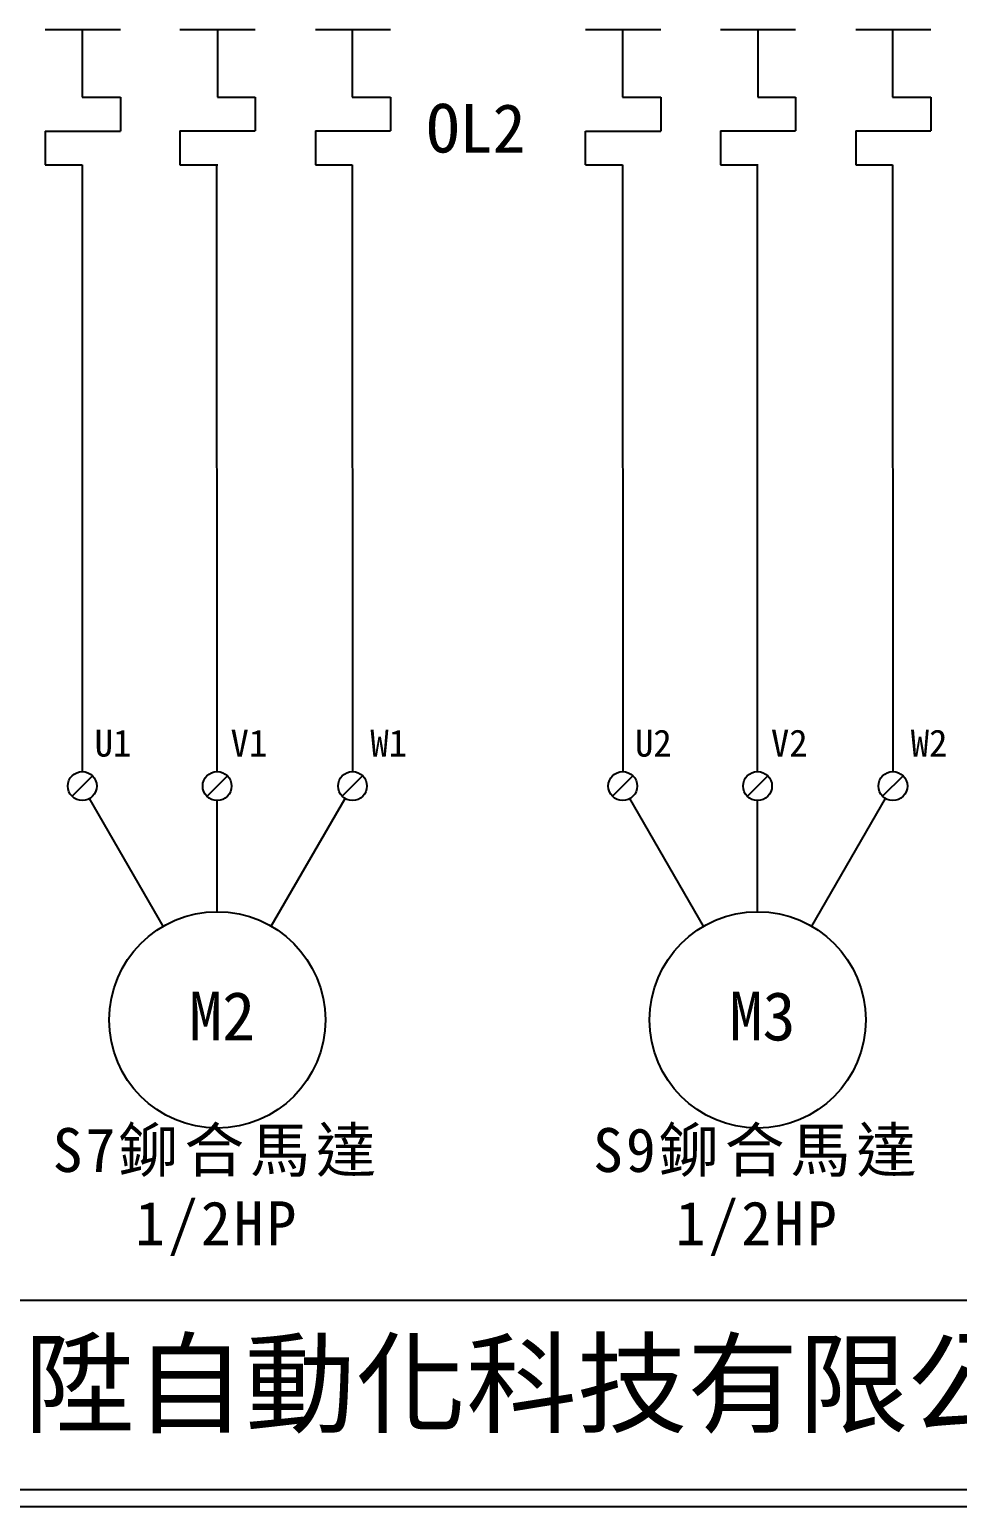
# Model space of a CAD drawing. Extents: x 10 to 297, y 3 to 207.
# Drawn here: x 57.2 to 125.9, y 3 to 112.2 of the extents above; entities that cross this region are included whole.
import ezdxf

# ---------------------------------------------------------------- set-up
doc = ezdxf.new("R2010")
doc.units = 0
doc.layers.get('0').update_dxf_attribs({"linetype": 'CONTINUOUS'})
doc.layers.add('圖框層', color=7, linetype='CONTINUOUS')
doc.layers.add('標尺寸層', color=3, linetype='CONTINUOUS')
doc.styles.add('STSL', font='kaiu.ttf')
doc.styles.add('標楷體', font='kaiu.ttf')

msp = doc.modelspace()

# ---------------------------------------------------------------- linework, layer by layer
for p, q in [((81.08, 112.24), (81.08, 107.25)), ((121.08, 112.24), (121.08, 107.25)), ((81.08, 102.25), (81.1, 57.36)), ((121.08, 102.25), (121.1, 57.36)), ((61.85, 57.05), (60.34, 55.53)), ((71.84, 57.04), (70.33, 55.53)), ((81.85, 57.05), (80.34, 55.53)), ((101.85, 57.05), (100.34, 55.53)), ((111.84, 57.04), (110.33, 55.53)), ((121.85, 57.05), (120.34, 55.53)), ((67.09, 45.92), (61.63, 55.36)), ((75.09, 45.92), (80.55, 55.37)), ((107.09, 45.92), (101.63, 55.36)), ((115.09, 45.92), (120.55, 55.37))]:
    msp.add_line(p, q)
for centre, radius in [((61.1, 56.29), 1.07), ((71.08, 56.29), 1.07), ((81.1, 56.29), 1.07), ((101.1, 56.29), 1.07), ((111.08, 56.29), 1.07), ((121.1, 56.29), 1.07), ((71.09, 38.99), 8), ((111.09, 38.99), 8)]:
    msp.add_circle(centre, radius)
at = {"layer": '圖框層', "color": 7}
for p, q in [((11.25, 18.25), (295.75, 18.25)), ((11.25, 4.25), (295.75, 4.25)), ((10, 3), (297, 3))]:
    msp.add_line(p, q, dxfattribs=at)
at = {"layer": '標尺寸層', "color": 7}
for p, q in [((58.35, 112.24), (63.92, 112.24)), ((61.08, 112.24), (61.08, 107.24)), ((68.33, 112.25), (73.89, 112.25)), ((71.11, 112.25), (71.11, 107.25)), ((78.35, 112.24), (83.92, 112.24)), ((98.35, 112.24), (103.92, 112.24)), ((101.08, 112.24), (101.08, 107.24)), ((108.33, 112.25), (113.89, 112.25)), ((111.11, 112.25), (111.11, 107.25)), ((118.35, 112.24), (123.92, 112.24)), ((61.08, 107.24), (63.92, 107.24)), ((63.92, 107.24), (63.92, 104.74)), ((71.11, 107.25), (73.89, 107.25)), ((73.89, 107.25), (73.89, 104.75)), ((81.08, 107.25), (83.92, 107.25)), ((83.92, 107.25), (83.92, 104.75)), ((101.08, 107.24), (103.92, 107.24)), ((103.92, 107.24), (103.92, 104.74)), ((111.11, 107.25), (113.89, 107.25)), ((113.89, 107.25), (113.89, 104.75)), ((121.08, 107.25), (123.92, 107.25)), ((123.92, 107.25), (123.92, 104.75)), ((58.35, 104.74), (63.92, 104.74)), ((58.35, 104.74), (58.35, 102.24)), ((68.33, 104.75), (73.89, 104.75)), ((68.33, 104.75), (68.33, 102.25)), ((78.35, 104.75), (83.92, 104.75)), ((78.35, 104.75), (78.35, 102.25)), ((98.35, 104.74), (103.92, 104.74)), ((98.35, 102.24), (98.35, 104.74)), ((108.33, 104.75), (113.89, 104.75)), ((108.33, 104.75), (108.33, 102.25)), ((118.35, 104.75), (123.92, 104.75)), ((118.35, 104.75), (118.35, 102.25)), ((58.35, 102.24), (61.08, 102.24)), ((61.08, 102.24), (61.1, 57.36)), ((68.33, 102.25), (71.12, 102.25)), ((71.08, 57.36), (71.07, 102.25)), ((78.35, 102.25), (81.08, 102.25)), ((98.35, 102.24), (101.08, 102.24)), ((101.08, 102.24), (101.1, 57.36)), ((108.33, 102.25), (111.12, 102.25)), ((111.08, 57.36), (111.07, 102.25)), ((118.35, 102.25), (121.08, 102.25)), ((71.09, 46.99), (71.08, 55.22)), ((111.09, 46.99), (111.08, 55.22))]:
    msp.add_line(p, q, dxfattribs=at)

# ---------------------------------------------------------------- texts
at = {"color": 0, "char_height": 3.25, "width": 24.1454, "attachment_point": 2, "style": '標楷體'}
for s, insert in [('{\\T1.1;S7鉚合馬達\\P1/2HP}', (71.09, 30.99)), ('{\\T1.1;S9鉚合馬達\\P1/2HP}', (111.09, 30.99))]:
    msp.add_mtext(s, dxfattribs=dict(at, insert=insert))
at = {"layer": '圖框層', "color": 4, "style": 'STSL'}
for s, height, p in [('OL2', 3.6, (86.57, 103.15)), ('U1', 2, (62.01, 58.47)), ('V1', 2, (72.07, 58.47)), ('W1', 2, (82.42, 58.47)), ('U2', 2, (102.01, 58.47)), ('V2', 2, (112.07, 58.47)), ('W2', 2, (122.42, 58.47)), ('M2', 3.6, (69, 37.47)), ('M3', 3.6, (109, 37.47)), ('泓陞自動化科技有限公司', 6, (48.6, 9.08))]:
    msp.add_text(s, height=height, dxfattribs=at).set_placement(p)

doc.saveas('drawing.dxf')
